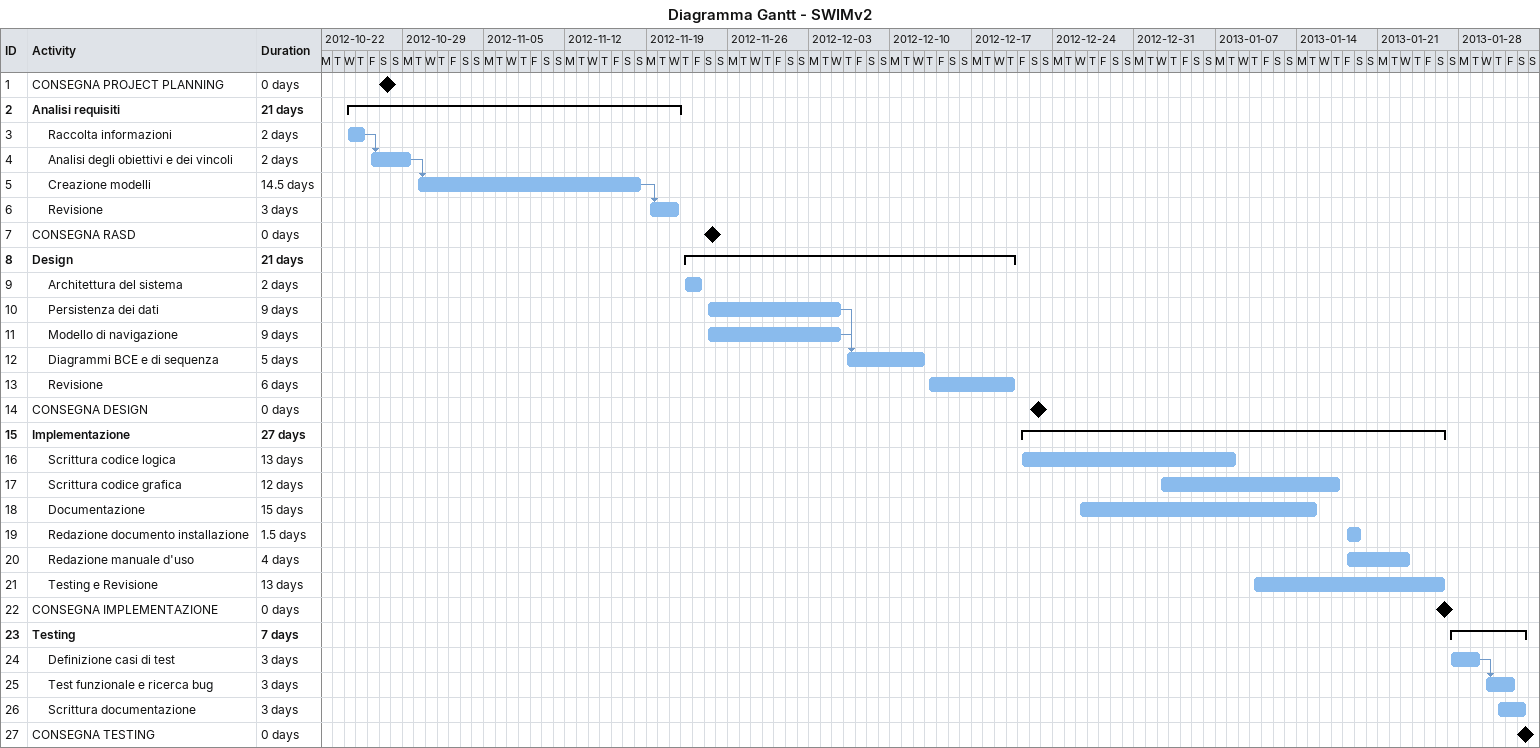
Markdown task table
Diagramma Gantt - SWIMv2

| ID | Level | Task | Duration | Start | Finish | Predecessors |
|---|---|---|---|---|---|---|
| 1 | 1 | CONSEGNA PROJECT PLANNING | 0d | 2012-10-27 | 2012-10-27 |  |
| 2 | 1 | **Analisi requisiti** | 21d | 2012-10-24 | 2012-11-22 |  |
| 3 | 2 | Raccolta informazioni | 2d | 2012-10-24 | 2012-10-25 |  |
| 4 | 2 | Analisi degli obiettivi e dei vincoli | 2d | 2012-10-26 | 2012-10-29 | 3 |
| 5 | 2 | Creazione modelli | 14.5d | 2012-10-30 | 2012-11-18 | 4 |
| 6 | 2 | Revisione | 3d | 2012-11-19 | 2012-11-21 | 5 |
| 7 | 1 | CONSEGNA RASD | 0d | 2012-11-24 | 2012-11-24 |  |
| 8 | 1 | **Design** | 21d | 2012-11-22 | 2012-12-20 |  |
| 9 | 2 | Architettura del sistema | 2d | 2012-11-22 | 2012-11-23 |  |
| 10 | 2 | Persistenza dei dati | 9d | 2012-11-24 | 2012-12-05 |  |
| 11 | 2 | Modello di navigazione | 9d | 2012-11-24 | 2012-12-05 |  |
| 12 | 2 | Diagrammi BCE e di sequenza | 5d | 2012-12-06 | 2012-12-13 | 11, 10 |
| 13 | 2 | Revisione | 6d | 2012-12-13 | 2012-12-20 |  |
| 14 | 1 | CONSEGNA DESIGN | 0d | 2012-12-22 | 2012-12-22 |  |
| 15 | 1 | **Implementazione** | 27d | 2012-12-21 | 2013-01-26 |  |
| 16 | 2 | Scrittura codice logica | 13d | 2012-12-21 | 2013-01-08 |  |
| 17 | 2 | Scrittura codice grafica | 12d | 2013-01-02 | 2013-01-17 |  |
| 18 | 2 | Documentazione | 15d | 2012-12-26 | 2013-01-15 |  |
| 19 | 2 | Redazione documento installazione | 1.5d | 2013-01-18 | 2013-01-19 |  |
| 20 | 2 | Redazione manuale d'uso | 4d | 2013-01-18 | 2013-01-23 |  |
| 21 | 2 | Testing e Revisione | 13d | 2013-01-10 | 2013-01-26 |  |
| 22 | 1 | CONSEGNA IMPLEMENTAZIONE | 0d | 2013-01-26 | 2013-01-26 |  |
| 23 | 1 | **Testing** | 7d | 2013-01-27 | 2013-02-02 |  |
| 24 | 2 | Definizione casi di test | 3d | 2013-01-27 | 2013-01-29 |  |
| 25 | 2 | Test funzionale e ricerca bug | 3d | 2013-01-30 | 2013-02-01 | 24 |
| 26 | 2 | Scrittura documentazione | 3d | 2013-01-31 | 2013-02-02 |  |
| 27 | 1 | CONSEGNA TESTING | 0d | 2013-02-02 | 2013-02-02 |  |
